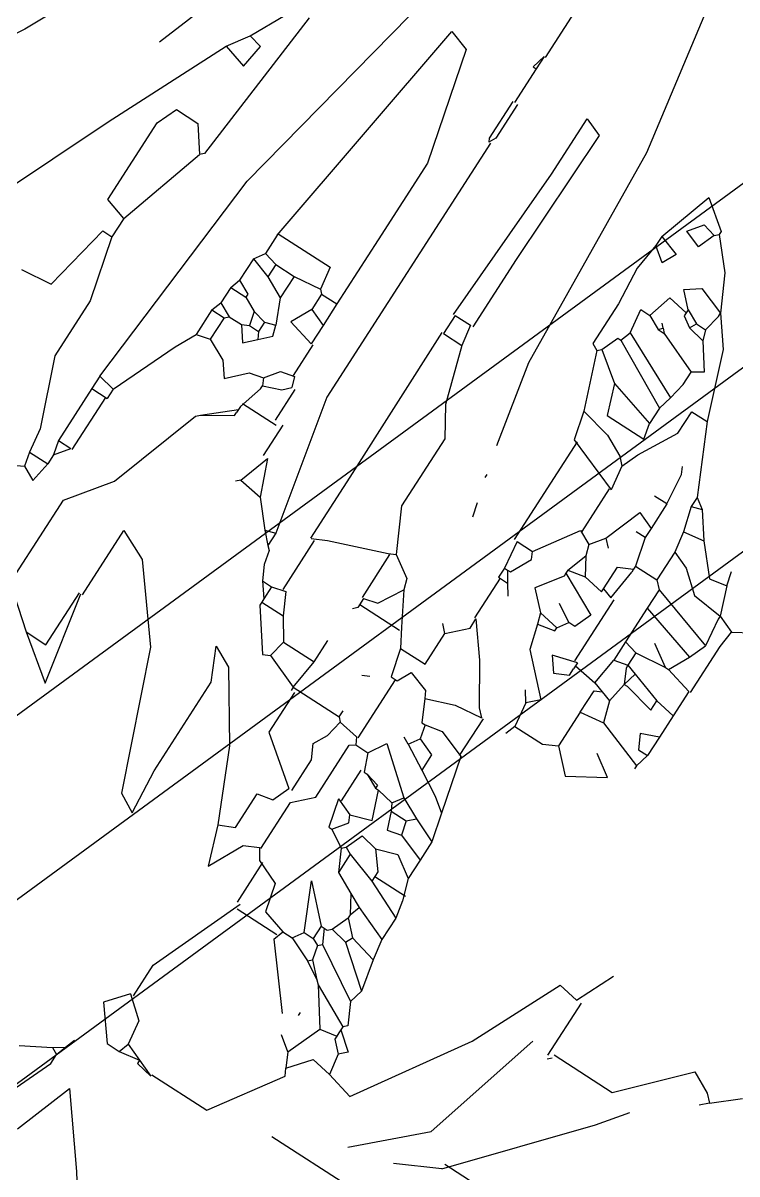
# Model space of a CAD drawing. Header units: metres. Extents: x 1769 to 3632, y 809 to 2652.
# Drawn here: x 2738.4332 to 2738.5535, y 1805.9616 to 1806.1554 of the extents above; entities that cross this region are included whole.
import ezdxf

# ---------------------------------------------------------------- set-up
doc = ezdxf.new("R2010")
doc.units = ezdxf.units.M
doc.header["$LTSCALE"] = 10
for name, color, linetype in [('A-ELEV0', 7, 'Continuous'), ('A-GLAZ', 150, 'Continuous'), ('A_CRISTAL', 150, 'Continuous'), ('L-PLNT', 66, 'Continuous')]:
    doc.layers.add(name, color=color, linetype=linetype)

# ---------------------------------------------------------------- blocks, each defined once
blk = doc.blocks.new('*U445')
at = {"layer": 'A-GLAZ', "ltscale": 0.01}
for p, q in [((0.01799574, 0.000025), (0.01874531, 0.000025)), ((0.01799574, 0), (0.01874531, 0)), ((0.01874531, -0.000025), (0.01799574, -0.000025))]:
    blk.add_line(p, q, dxfattribs=at)
blk = doc.blocks.new('GARRA DE LEON')
at = {"layer": 'L-PLNT', "color": 65, "linetype": 'Continuous'}
for p, q in [((1271.0781, 334.6905), (1271.1029, 334.7194)), ((1271.0781, 334.6905), (1271.0698, 334.6822)), ((1271.0864, 334.6822), (1271.0781, 334.6905)), ((1271.0988, 334.6573), (1271.0864, 334.6822)), ((1271.0284, 334.5911), (1271.0988, 334.6573)), ((1270.987, 334.5952), (1271.0201, 334.6201)), ((1270.8503, 334.4751), (1270.987, 334.5952)), ((1271.0284, 334.5124), (1271.0284, 334.5911)), ((1270.8565, 334.4751), (1270.8565, 334.5497)), ((1271.0946, 334.5), (1271.1402, 334.5207)), ((1271.0242, 334.5124), (1271.0201, 334.5082)), ((1271.0946, 334.5062), (1271.0242, 334.5062)), ((1271.0988, 334.4751), (1271.0946, 334.5)), ((1270.8793, 334.442), (1271.0284, 334.4834)), ((1270.8503, 334.4751), (1270.8255, 334.4254)), ((1270.9911, 334.4254), (1271.0988, 334.4751)), ((1270.813, 334.3716), (1270.8793, 334.442)), ((1271.5419, 334.4213), (1271.5543, 334.442)), ((1270.8627, 334.3426), (1270.9911, 334.4254)), ((1271.3555, 334.413), (1271.3514, 334.413)), ((1271.3555, 334.413), (1271.3721, 334.4171)), ((1271.3763, 334.355), (1271.3555, 334.413)), ((1271.397, 334.4171), (1271.3721, 334.4171)), ((1271.3721, 334.4047), (1271.3721, 334.4171)), ((1271.397, 334.4171), (1271.3887, 334.3964)), ((1271.4259, 334.4171), (1271.397, 334.4171)), ((1271.4301, 334.3923), (1271.4259, 334.4171)), ((1271.4591, 334.4171), (1271.4259, 334.4171)), ((1271.4591, 334.4192), (1271.5212, 334.4192)), ((1271.4674, 334.384), (1271.4591, 334.4171)), ((1271.5212, 334.4192), (1271.5419, 334.4213)), ((1271.5502, 334.4006), (1271.5419, 334.4213)), ((1270.7758, 334.4006), (1270.7758, 334.2929)), ((1271.3887, 334.3964), (1271.3721, 334.4047)), ((1271.4922, 334.3964), (1271.5129, 334.4047)), ((1271.5378, 334.326), (1271.5129, 334.4047)), ((1271.546, 334.4006), (1271.5129, 334.4047)), ((1271.5502, 334.4006), (1271.546, 334.4006)), ((1271.5543, 334.3633), (1271.5502, 334.4006)), ((1271.5833, 334.3882), (1271.5502, 334.4006)), ((1271.3017, 334.3509), (1271.3265, 334.3923)), ((1271.3265, 334.3923), (1271.3431, 334.3674)), ((1271.4259, 334.355), (1271.4177, 334.3923)), ((1271.4177, 334.3923), (1271.4301, 334.3923)), ((1271.4425, 334.355), (1271.4301, 334.3923)), ((1271.4674, 334.384), (1271.4922, 334.3964)), ((1271.5129, 334.326), (1271.4922, 334.3964)), ((1271.5792, 334.3674), (1271.5833, 334.3882)), ((1271.5833, 334.3882), (1271.5999, 334.384)), ((1271.4632, 334.3426), (1271.4674, 334.3799)), ((1271.4674, 334.3799), (1271.4674, 334.384)), ((1271.4674, 334.3799), (1271.4839, 334.355)), ((1271.575, 334.3385), (1271.5543, 334.3633)), ((1271.6123, 334.3385), (1271.5792, 334.3674)), ((1271.3265, 334.326), (1271.3017, 334.3509)), ((1271.3721, 334.326), (1271.3763, 334.355)), ((1271.4011, 334.3467), (1271.3763, 334.355)), ((1271.4011, 334.3467), (1271.4259, 334.3509)), ((1271.4052, 334.3343), (1271.4011, 334.3467)), ((1271.4259, 334.3509), (1271.4425, 334.355)), ((1271.4259, 334.3509), (1271.4259, 334.355)), ((1271.4425, 334.3426), (1271.4259, 334.3509)), ((1271.4466, 334.3426), (1271.4425, 334.355)), ((1270.871, 334.3095), (1270.8627, 334.3426)), ((1271.4011, 334.326), (1271.4052, 334.3343)), ((1271.4094, 334.3219), (1271.4052, 334.3343)), ((1271.4425, 334.326), (1271.4466, 334.3426)), ((1271.4466, 334.3426), (1271.4425, 334.3426)), ((1271.4632, 334.3426), (1271.4466, 334.3426)), ((1271.4674, 334.326), (1271.4632, 334.3426)), ((1271.5833, 334.3177), (1271.575, 334.3385)), ((1271.6082, 334.3136), (1271.6123, 334.3385)), ((1271.6413, 334.3177), (1271.6123, 334.3385)), ((1271.3183, 334.3095), (1271.3265, 334.326)), ((1271.3721, 334.326), (1271.3265, 334.326)), ((1271.3721, 334.326), (1271.4011, 334.326)), ((1271.4094, 334.3219), (1271.4425, 334.326)), ((1271.4135, 334.2929), (1271.4094, 334.3219)), ((1271.4674, 334.326), (1271.4425, 334.326)), ((1271.5129, 334.326), (1271.4674, 334.326)), ((1271.5378, 334.326), (1271.5129, 334.326)), ((1271.546, 334.3177), (1271.5378, 334.326)), ((1270.8752, 334.2846), (1270.871, 334.3095)), ((1270.8959, 334.3053), (1270.871, 334.3095)), ((1270.9041, 334.3136), (1270.8959, 334.3053)), ((1270.9207, 334.2929), (1270.9041, 334.3136)), ((1271.3183, 334.2722), (1271.3183, 334.3095)), ((1271.546, 334.2888), (1271.546, 334.3177)), ((1271.5833, 334.3177), (1271.546, 334.3177)), ((1271.6082, 334.3136), (1271.5833, 334.3177)), ((1271.6371, 334.3053), (1271.6082, 334.3136)), ((1271.6371, 334.3053), (1271.6413, 334.3177)), ((1271.6496, 334.3053), (1271.6413, 334.3177)), ((1270.9083, 334.2929), (1270.8959, 334.3053)), ((1270.929, 334.297), (1270.9249, 334.2929)), ((1270.9538, 334.2846), (1270.929, 334.297)), ((1271.6496, 334.3053), (1271.6371, 334.3053)), ((1271.7282, 334.2681), (1271.6496, 334.3053)), ((1270.8503, 334.2639), (1270.8752, 334.2846)), ((1270.9083, 334.2722), (1270.9124, 334.2929)), ((1270.9124, 334.2929), (1270.9083, 334.2929)), ((1270.9166, 334.2929), (1270.9124, 334.2929)), ((1270.9207, 334.2929), (1270.9166, 334.2929)), ((1270.9249, 334.2929), (1270.9207, 334.2929)), ((1270.9497, 334.2432), (1270.9249, 334.2929)), ((1270.9538, 334.2846), (1270.9704, 334.2888)), ((1270.9911, 334.2225), (1270.9538, 334.2846)), ((1271.0077, 334.2432), (1270.9704, 334.2888)), ((1271.0077, 334.2805), (1270.9704, 334.2888)), ((1271.3928, 334.2763), (1271.4011, 334.2929)), ((1271.4011, 334.2929), (1271.4094, 334.2929)), ((1271.4177, 334.2929), (1271.4094, 334.2639)), ((1271.4135, 334.2929), (1271.4094, 334.2929)), ((1271.4177, 334.2929), (1271.4135, 334.2929)), ((1271.5005, 334.2888), (1271.4177, 334.2888)), ((1271.5005, 334.2846), (1271.5378, 334.2888)), ((1271.5046, 334.2722), (1271.5005, 334.2846)), ((1271.5336, 334.2722), (1271.5419, 334.2888)), ((1271.5419, 334.2888), (1271.5378, 334.2888)), ((1271.546, 334.2888), (1271.5419, 334.2888)), ((1271.5792, 334.2805), (1271.546, 334.2888)), ((1270.7613, 334.2142), (1270.842, 334.2681)), ((1270.842, 334.2681), (1270.8503, 334.2639)), ((1270.8669, 334.2556), (1270.9083, 334.2722)), ((1270.9497, 334.2432), (1270.9083, 334.2722)), ((1271.0159, 334.2474), (1271.0077, 334.2805)), ((1271.0325, 334.2763), (1271.0077, 334.2805)), ((1271.0491, 334.2349), (1271.0325, 334.2763)), ((1271.0615, 334.2763), (1271.0325, 334.2763)), ((1271.0822, 334.2308), (1271.0615, 334.2763)), ((1271.0822, 334.2722), (1271.0615, 334.2763)), ((1271.1071, 334.2639), (1271.0822, 334.2722)), ((1271.0884, 334.2308), (1271.0884, 334.2722)), ((1271.3183, 334.2722), (1271.3059, 334.2681)), ((1271.3473, 334.2681), (1271.3183, 334.2722)), ((1271.3597, 334.2805), (1271.3473, 334.2681)), ((1271.3473, 334.2681), (1271.3597, 334.2598)), ((1271.4011, 334.2391), (1271.3597, 334.2805)), ((1271.4094, 334.2639), (1271.3928, 334.2763)), ((1271.4715, 334.2763), (1271.4508, 334.2681)), ((1271.4508, 334.2681), (1271.4508, 334.2598)), ((1271.4963, 334.2266), (1271.4715, 334.2763)), ((1271.5046, 334.2474), (1271.5005, 334.2722)), ((1271.5005, 334.2722), (1271.5046, 334.2722)), ((1271.5046, 334.2722), (1271.5336, 334.2722)), ((1271.5792, 334.2805), (1271.5792, 334.2681)), ((1271.5916, 334.2805), (1271.5792, 334.2805)), ((1271.5999, 334.2598), (1271.5916, 334.2805)), ((1271.6247, 334.2805), (1271.5916, 334.2805)), ((1271.6247, 334.2805), (1271.6247, 334.2639)), ((1271.6247, 334.2805), (1271.662, 334.2763)), ((1271.662, 334.2763), (1271.6703, 334.2722)), ((1271.8069, 334.2391), (1271.7282, 334.2681)), ((1271.7282, 334.2474), (1271.7282, 334.2681)), ((1270.8669, 334.2556), (1270.8503, 334.2639)), ((1270.8669, 334.2556), (1270.8793, 334.2391)), ((1271.1236, 334.2391), (1271.1071, 334.2639)), ((1271.1319, 334.2639), (1271.1071, 334.2639)), ((1271.1443, 334.2308), (1271.1319, 334.2639)), ((1271.1568, 334.2639), (1271.1319, 334.2639)), ((1271.1692, 334.2349), (1271.1568, 334.2639)), ((1271.1899, 334.2556), (1271.1568, 334.2639)), ((1271.2561, 334.2391), (1271.1899, 334.2556)), ((1271.2023, 334.2391), (1271.1899, 334.2556)), ((1271.4384, 334.2515), (1271.4508, 334.2598)), ((1271.4508, 334.2598), (1271.4632, 334.2391)), ((1271.5543, 334.2432), (1271.5999, 334.2598)), ((1270.9124, 334.2432), (1270.9083, 334.2432)), ((1270.9538, 334.2391), (1270.9497, 334.2432)), ((1271.0077, 334.2432), (1271.0159, 334.2474)), ((1271.0118, 334.2225), (1271.0077, 334.2432)), ((1271.0325, 334.2308), (1271.0159, 334.2474)), ((1271.4301, 334.2308), (1271.4342, 334.2515)), ((1271.4342, 334.2515), (1271.4384, 334.2515)), ((1271.4425, 334.2266), (1271.4384, 334.2515)), ((1271.5005, 334.2266), (1271.5046, 334.2474)), ((1271.5253, 334.2349), (1271.5046, 334.2474)), ((1271.5378, 334.2308), (1271.5543, 334.2432)), ((1271.5543, 334.2432), (1271.546, 334.2515)), ((1271.6537, 334.2225), (1271.6992, 334.2474)), ((1271.6992, 334.2474), (1271.7282, 334.2474)), ((1270.9663, 334.2184), (1270.9538, 334.2391)), ((1270.9704, 334.2225), (1270.9538, 334.2391)), ((1271.0118, 334.2225), (1271.0325, 334.2308)), ((1271.0367, 334.2308), (1271.0325, 334.2308)), ((1271.0367, 334.2308), (1271.0491, 334.2349)), ((1271.0574, 334.2184), (1271.0367, 334.2308)), ((1271.0574, 334.2184), (1271.0491, 334.2349)), ((1271.0946, 334.1935), (1271.0822, 334.2308)), ((1271.0946, 334.2308), (1271.0822, 334.2308)), ((1271.1153, 334.2142), (1271.0946, 334.2308)), ((1271.1153, 334.2142), (1271.1236, 334.2391)), ((1271.1402, 334.2142), (1271.1443, 334.2308)), ((1271.1609, 334.2266), (1271.1443, 334.2308)), ((1271.1609, 334.2266), (1271.1692, 334.2349)), ((1271.1816, 334.2101), (1271.1692, 334.2349)), ((1271.2189, 334.2101), (1271.2023, 334.2391)), ((1271.2686, 334.2059), (1271.2561, 334.2391)), ((1271.3059, 334.237), (1271.2561, 334.237)), ((1271.3017, 334.2018), (1271.3059, 334.2349)), ((1271.3141, 334.2266), (1271.3059, 334.2349)), ((1271.4301, 334.2308), (1271.4011, 334.2391)), ((1271.4425, 334.2266), (1271.4301, 334.2308)), ((1271.5005, 334.2266), (1271.5253, 334.2349)), ((1271.5378, 334.2308), (1271.5253, 334.2349)), ((1271.546, 334.2142), (1271.5378, 334.2308)), ((1271.7738, 334.2349), (1271.7655, 334.2225)), ((1271.8028, 334.2142), (1271.7738, 334.2349)), ((1271.8401, 334.2142), (1271.8069, 334.2391)), ((1270.9663, 334.1728), (1270.9, 334.2266)), ((1270.9663, 334.2184), (1270.9704, 334.2225)), ((1270.9787, 334.1894), (1270.9663, 334.2184)), ((1270.987, 334.2184), (1270.9704, 334.2225)), ((1270.987, 334.2184), (1270.9911, 334.2225)), ((1270.9911, 334.2101), (1270.987, 334.2184)), ((1271.0077, 334.2142), (1270.9911, 334.2225)), ((1271.0077, 334.2184), (1271.0118, 334.2225)), ((1271.0077, 334.2142), (1271.0077, 334.2184)), ((1271.0698, 334.1935), (1271.0574, 334.2184)), ((1271.1609, 334.2059), (1271.1609, 334.2266)), ((1271.3597, 334.1977), (1271.3141, 334.2266)), ((1271.4632, 334.2059), (1271.4425, 334.2266)), ((1271.4922, 334.2266), (1271.4632, 334.2059)), ((1271.4963, 334.2266), (1271.4922, 334.2266)), ((1271.5005, 334.2266), (1271.4963, 334.2266)), ((1271.546, 334.2163), (1271.604, 334.2163)), ((1271.6288, 334.1521), (1271.604, 334.2184)), ((1271.633, 334.2142), (1271.604, 334.2184)), ((1271.633, 334.2142), (1271.6537, 334.2225)), ((1271.6723, 334.1687), (1271.6723, 334.2184)), ((1271.6723, 334.2184), (1271.691, 334.2142)), ((1271.7117, 334.2142), (1271.7282, 334.2184)), ((1271.7282, 334.2184), (1271.749, 334.2225)), ((1271.7655, 334.1397), (1271.7282, 334.2184)), ((1271.749, 334.2225), (1271.7655, 334.2225)), ((1271.7862, 334.1728), (1271.7655, 334.2225)), ((1270.7613, 334.1397), (1270.7613, 334.2142)), ((1270.9911, 334.1977), (1270.9911, 334.2101)), ((1271.0077, 334.2101), (1270.9911, 334.2101)), ((1271.0077, 334.2101), (1271.0077, 334.2142)), ((1271.0449, 334.1728), (1271.0077, 334.2101)), ((1271.1195, 334.1935), (1271.1153, 334.2142)), ((1271.1609, 334.2059), (1271.1402, 334.2142)), ((1271.1692, 334.2018), (1271.1609, 334.2059)), ((1271.1692, 334.2018), (1271.1816, 334.2101)), ((1271.223, 334.1604), (1271.1816, 334.2101)), ((1271.2354, 334.1811), (1271.2189, 334.2101)), ((1271.2396, 334.2101), (1271.2189, 334.2101)), ((1271.2479, 334.1894), (1271.2396, 334.2101)), ((1271.2644, 334.1852), (1271.2686, 334.2059)), ((1271.4963, 334.1811), (1271.546, 334.2142)), ((1271.6413, 334.2059), (1271.633, 334.2142)), ((1271.6537, 334.1811), (1271.6413, 334.2059)), ((1271.7076, 334.1562), (1271.691, 334.2142)), ((1271.7117, 334.2142), (1271.691, 334.2142)), ((1271.7531, 334.1355), (1271.7117, 334.2142)), ((1271.8069, 334.1935), (1271.8028, 334.2142)), ((1271.8152, 334.2101), (1271.8028, 334.2142)), ((1271.8152, 334.2101), (1271.8359, 334.2142)), ((1271.8152, 334.1977), (1271.8152, 334.2101)), ((1271.8359, 334.2142), (1271.8401, 334.2142)), ((1271.8815, 334.1935), (1271.8401, 334.2142)), ((1271.8525, 334.1811), (1271.8401, 334.2142)), ((1270.9787, 334.1894), (1270.9911, 334.1977)), ((1270.9787, 334.1769), (1270.9787, 334.1894)), ((1270.9911, 334.1977), (1271.0449, 334.1728)), ((1271.0946, 334.1811), (1271.0698, 334.1935)), ((1271.0946, 334.1935), (1271.0698, 334.1935)), ((1271.0988, 334.1852), (1271.0946, 334.1935)), ((1271.0988, 334.1852), (1271.1195, 334.1935)), ((1271.1319, 334.1687), (1271.1402, 334.1935)), ((1271.1402, 334.1935), (1271.1733, 334.1811)), ((1271.1733, 334.1811), (1271.1692, 334.2018)), ((1271.2354, 334.1811), (1271.2479, 334.1894)), ((1271.2644, 334.1852), (1271.2479, 334.1894)), ((1271.2893, 334.1687), (1271.3017, 334.2018)), ((1271.397, 334.1687), (1271.3597, 334.1977)), ((1271.8069, 334.1935), (1271.8152, 334.1977)), ((1271.8152, 334.1811), (1271.8069, 334.1935)), ((1271.8235, 334.1811), (1271.8152, 334.1977)), ((1271.9146, 334.1645), (1271.8815, 334.1935)), ((1270.9663, 334.1728), (1270.9787, 334.1769)), ((1270.987, 334.148), (1270.9787, 334.1769)), ((1271.0946, 334.1811), (1271.0988, 334.1852)), ((1271.1071, 334.1604), (1271.0946, 334.1811)), ((1271.1733, 334.1769), (1271.1733, 334.1811)), ((1271.1774, 334.1769), (1271.1733, 334.1769)), ((1271.1816, 334.1604), (1271.1733, 334.1769)), ((1271.1816, 334.1604), (1271.1774, 334.1769)), ((1271.2354, 334.1811), (1271.2396, 334.1728)), ((1271.2644, 334.1811), (1271.2644, 334.1852)), ((1271.2893, 334.1687), (1271.2644, 334.1811)), ((1271.4508, 334.1769), (1271.4384, 334.1852)), ((1271.4508, 334.1645), (1271.4508, 334.1769)), ((1271.4632, 334.1687), (1271.4508, 334.1769)), ((1271.4632, 334.1728), (1271.488, 334.1852)), ((1271.488, 334.1852), (1271.4963, 334.1811)), ((1271.4963, 334.1604), (1271.4963, 334.1811)), ((1271.662, 334.1438), (1271.6537, 334.1811)), ((1271.8194, 334.1811), (1271.8152, 334.1811)), ((1271.8235, 334.1562), (1271.8194, 334.1811)), ((1271.8235, 334.1811), (1271.8194, 334.1811)), ((1271.8235, 334.1811), (1271.8401, 334.1645)), ((1271.8401, 334.1645), (1271.8525, 334.1811)), ((1270.6225, 334.1273), (1270.5563, 334.1728)), ((1270.9725, 334.119), (1270.9725, 334.1728)), ((1271.1071, 334.1604), (1271.1236, 334.1728)), ((1271.1236, 334.1728), (1271.1319, 334.1687)), ((1271.1402, 334.148), (1271.1319, 334.1687)), ((1271.2976, 334.1645), (1271.2893, 334.1687)), ((1271.3059, 334.1397), (1271.2976, 334.1645)), ((1271.3638, 334.148), (1271.3845, 334.1687)), ((1271.3845, 334.1687), (1271.397, 334.1687)), ((1271.4508, 334.1666), (1271.397, 334.1666)), ((1271.4632, 334.1645), (1271.4508, 334.1645)), ((1271.4632, 334.1687), (1271.4632, 334.1728)), ((1271.4632, 334.1645), (1271.4632, 334.1687)), ((1271.4963, 334.1604), (1271.4632, 334.1645)), ((1271.7076, 334.1562), (1271.6723, 334.1687)), ((1271.7862, 334.1645), (1271.7862, 334.1728)), ((1271.7904, 334.1687), (1271.7862, 334.1728)), ((1271.7862, 334.1645), (1271.7904, 334.1687)), ((1271.7945, 334.148), (1271.7862, 334.1645)), ((1271.7904, 334.1687), (1271.7945, 334.1645)), ((1271.9105, 334.1604), (1271.9146, 334.1645)), ((1271.9187, 334.1645), (1271.9146, 334.1645)), ((1271.9436, 334.1314), (1271.9187, 334.1645)), ((1271.1071, 334.1562), (1271.1071, 334.1604)), ((1271.1402, 334.148), (1271.1071, 334.1562)), ((1271.1402, 334.1521), (1271.1816, 334.1521)), ((1271.1816, 334.1562), (1271.1816, 334.1604)), ((1271.2023, 334.148), (1271.1816, 334.1562)), ((1271.2023, 334.148), (1271.223, 334.1604)), ((1271.6288, 334.1562), (1271.4963, 334.1562)), ((1271.662, 334.1438), (1271.6288, 334.1521)), ((1271.7324, 334.1231), (1271.7076, 334.1562)), ((1271.7945, 334.148), (1271.8235, 334.1562)), ((1271.9105, 334.1604), (1271.8898, 334.1521)), ((1271.8898, 334.1521), (1271.898, 334.1314)), ((1271.9146, 334.1438), (1271.9105, 334.1604)), ((1270.7675, 334.119), (1270.7592, 334.1397)), ((1270.7633, 334.119), (1270.7592, 334.1397)), ((1271.0201, 334.1397), (1270.987, 334.148)), ((1271.0325, 334.1107), (1271.0201, 334.1397)), ((1271.2023, 334.1314), (1271.2023, 334.148)), ((1271.2893, 334.1314), (1271.3059, 334.1397)), ((1271.3224, 334.1148), (1271.3224, 334.148)), ((1271.3224, 334.148), (1271.3638, 334.148)), ((1271.3638, 334.148), (1271.3721, 334.1397)), ((1271.7282, 334.119), (1271.662, 334.1438)), ((1271.7531, 334.1355), (1271.7655, 334.1397)), ((1271.7655, 334.1397), (1271.7945, 334.1355)), ((1271.7945, 334.1355), (1271.7945, 334.148)), ((1271.898, 334.1314), (1271.9146, 334.1438)), ((1270.6971, 334.0693), (1270.6225, 334.1273)), ((1271.1071, 334.1045), (1271.1278, 334.1252)), ((1271.1278, 334.1252), (1271.1982, 334.1252)), ((1271.1982, 334.1252), (1271.2023, 334.1314)), ((1271.2106, 334.1273), (1271.2023, 334.1314)), ((1271.2106, 334.1293), (1271.2893, 334.1293)), ((1271.2147, 334.1024), (1271.2106, 334.1273)), ((1271.2893, 334.1231), (1271.2893, 334.1314)), ((1271.7324, 334.1231), (1271.7531, 334.1314)), ((1271.7531, 334.1314), (1271.7531, 334.1355)), ((1271.869, 334.1355), (1271.8525, 334.1273)), ((1271.8525, 334.1273), (1271.8649, 334.1107)), ((1271.8773, 334.1107), (1271.869, 334.1355)), ((1271.8773, 334.1107), (1271.9436, 334.1314)), ((1270.7633, 334.0941), (1270.7675, 334.119)), ((1270.7675, 334.119), (1270.7633, 334.119)), ((1270.7758, 334.0983), (1270.7675, 334.119)), ((1270.8669, 334.0734), (1270.9787, 334.119)), ((1271.0325, 334.1148), (1270.9787, 334.1148)), ((1271.0449, 334.1024), (1271.0325, 334.1107)), ((1271.3224, 334.1148), (1271.2893, 334.1231)), ((1271.3431, 334.1024), (1271.3224, 334.1148)), ((1271.7282, 334.119), (1271.7324, 334.1231)), ((1271.7324, 334.1107), (1271.7282, 334.119)), ((1271.7862, 334.1107), (1271.7324, 334.1107)), ((1271.8318, 334.1066), (1271.7862, 334.1107)), ((1271.8649, 334.1107), (1271.8318, 334.1066)), ((1271.8773, 334.1107), (1271.8649, 334.1107)), ((1270.7633, 334.0941), (1270.7758, 334.0983)), ((1270.8047, 334.0941), (1270.7758, 334.0983)), ((1271.0367, 334.0858), (1271.0449, 334.1024)), ((1271.0449, 334.1045), (1271.1071, 334.1045)), ((1271.1195, 334.0983), (1271.1609, 334.0983)), ((1271.1609, 334.0983), (1271.1774, 334.09)), ((1271.1774, 334.09), (1271.194, 334.0983)), ((1271.194, 334.0983), (1271.2147, 334.1024)), ((1271.2189, 334.0983), (1271.2147, 334.1024)), ((1271.2189, 334.0361), (1271.2189, 334.0983)), ((1271.2189, 334.0983), (1271.2272, 334.0983)), ((1271.2727, 334.0941), (1271.2769, 334.1024)), ((1271.339, 334.0486), (1271.339, 334.1024)), ((1271.3804, 334.0817), (1271.3431, 334.1024)), ((1271.5088, 334.0983), (1271.4922, 334.1024)), ((1270.7633, 334.0776), (1270.7633, 334.0941)), ((1270.8255, 334.0693), (1270.8047, 334.0941)), ((1270.9953, 334.0651), (1271.0367, 334.0858)), ((1271.0946, 334.0672), (1271.0988, 334.0858)), ((1271.0988, 334.0858), (1271.1195, 334.0941)), ((1271.1609, 334.0403), (1271.1195, 334.0941)), ((1271.5419, 334.09), (1271.5378, 334.09)), ((1270.8006, 334.0486), (1270.7633, 334.0776)), ((1270.8255, 334.0734), (1270.8669, 334.0734)), ((1271.3514, 334.0651), (1271.3804, 334.0817)), ((1271.3928, 334.0776), (1271.3804, 334.0817)), ((1271.4094, 334.0527), (1271.3928, 334.0776)), ((1271.6744, 334.061), (1271.575, 334.0817)), ((1270.6267, 334.0444), (1270.6971, 334.0693)), ((1270.8255, 334.0693), (1270.8006, 334.0486)), ((1271.0408, 334.0486), (1270.9953, 334.0651)), ((1271.0408, 334.0486), (1271.0491, 334.0672)), ((1271.0491, 334.0672), (1271.0946, 334.0672)), ((1271.3473, 334.0486), (1271.3514, 334.0651)), ((1271.9477, 334.0444), (1271.6744, 334.061)), ((1271.1236, 334.0113), (1271.0408, 334.0486)), ((1271.3348, 334.0486), (1271.3307, 334.0444)), ((1271.3473, 334.0486), (1271.3348, 334.0486)), ((1271.4052, 334.0465), (1271.3473, 334.0465)), ((1271.4052, 334.0444), (1271.4094, 334.0527)), ((1271.4591, 334.0279), (1271.4094, 334.0527)), ((1270.6598, 334.0154), (1270.7095, 334.0361)), ((1270.7095, 334.0361), (1270.7219, 334.0361)), ((1270.7219, 334.0361), (1270.7343, 334.0403)), ((1270.7261, 334.0279), (1270.7219, 334.0361)), ((1270.7261, 334.0279), (1270.7343, 334.0403)), ((1270.7343, 334.0403), (1270.7468, 334.0444)), ((1271.2147, 334.0403), (1271.1609, 334.0403)), ((1271.2189, 334.0361), (1271.2147, 334.0361)), ((1271.2189, 334.0361), (1271.2561, 334.0403)), ((1271.2354, 333.9947), (1271.2189, 334.0361)), ((1271.2561, 333.9989), (1271.2561, 334.0403)), ((1271.2561, 334.0403), (1271.2851, 334.0403)), ((1271.3804, 333.9782), (1271.4052, 334.0444)), ((1272.1134, 334.0154), (1271.9477, 334.0444)), ((1270.7075, 333.9947), (1270.7261, 334.0279)), ((1271.5502, 334.0279), (1271.4591, 334.0279)), ((1271.5833, 334.0072), (1271.5502, 334.0279)), ((1271.1982, 333.9616), (1271.1236, 334.0113)), ((1271.6496, 333.9865), (1271.5833, 334.0072)), ((1271.2313, 333.9865), (1271.2354, 333.9947)), ((1271.2354, 333.9947), (1271.2561, 333.9989)), ((1271.281, 333.9823), (1271.2561, 333.9989)), ((1271.2769, 333.9533), (1271.2313, 333.9865)), ((1271.281, 333.9533), (1271.281, 333.9823)), ((1271.3059, 333.9699), (1271.281, 333.9823)), ((1271.6744, 333.9823), (1271.6496, 333.9865)), ((1271.6496, 333.9616), (1271.6496, 333.9865)), ((1271.7655, 333.9854), (1271.6744, 333.9854)), ((1271.6744, 333.9616), (1271.6744, 333.9823)), ((1271.9353, 333.9885), (1271.7655, 333.9854)), ((1271.9436, 333.9668), (1271.9353, 333.9885)), ((1271.3017, 333.9533), (1271.3059, 333.9699)), ((1271.3721, 333.9616), (1271.3804, 333.9782)), ((1271.6744, 333.9595), (1271.869, 333.9668)), ((1271.869, 333.9668), (1271.9436, 333.9668)), ((1271.0118, 333.9368), (1270.9994, 333.9595)), ((1270.9994, 333.9595), (1271.0532, 333.9544)), ((1271.0532, 333.9544), (1271.1733, 333.9544)), ((1271.1733, 333.9544), (1271.2106, 333.9368)), ((1271.2106, 333.9368), (1271.1982, 333.9616)), ((1271.281, 333.9533), (1271.2769, 333.9533)), ((1271.2851, 333.9533), (1271.281, 333.9533)), ((1271.3017, 333.9409), (1271.2851, 333.9533)), ((1271.3017, 333.9533), (1271.2851, 333.9533)), ((1271.3017, 333.9409), (1271.3017, 333.9533)), ((1271.3721, 333.9657), (1271.3059, 333.9657)), ((1271.4549, 333.9606), (1271.3721, 333.9606)), ((1271.6496, 333.9595), (1271.4549, 333.9606)), ((1271.6744, 333.9616), (1271.6496, 333.9616)), ((1271.3183, 333.9326), (1271.3017, 333.9409)), ((1271.1692, 333.8746), (1271.0118, 333.9368)), ((1271.3348, 333.9285), (1271.3183, 333.9326)), ((1271.3348, 333.9285), (1271.3183, 333.9326)), ((1271.339, 333.9243), (1271.3348, 333.9285)), ((1271.3514, 333.9119), (1271.339, 333.9243)), ((1271.3555, 333.9243), (1271.339, 333.9243)), ((1271.3514, 333.9119), (1271.3555, 333.9243)), ((1271.517, 333.8891), (1271.3555, 333.9243)), ((1271.3804, 333.8871), (1271.3514, 333.9119)), ((1271.8608, 333.8891), (1271.517, 333.8891)), ((1271.869, 333.8912), (1271.8608, 333.8871)), ((1271.9146, 333.8912), (1271.869, 333.8912)), ((1271.9767, 333.8891), (1272.1423, 333.8891)), ((1271.2479, 333.8125), (1271.1692, 333.8746)), ((1271.4218, 333.8705), (1271.3804, 333.8871)), ((1271.3845, 333.8581), (1271.3804, 333.8871)), ((1271.8649, 333.885), (1271.8608, 333.8871)), ((1271.9146, 333.885), (1271.8649, 333.885)), ((1271.9601, 333.8871), (1271.9146, 333.8871)), ((1271.9767, 333.8871), (1271.9601, 333.8871)), ((1271.9767, 333.8871), (1271.9601, 333.8829)), ((1271.9601, 333.8829), (1271.9601, 333.8871)), ((1271.3845, 333.8581), (1271.4218, 333.8705)), ((1271.4632, 333.8643), (1271.4218, 333.8643)), ((1271.3845, 333.8581), (1271.3804, 333.8539)), ((1271.4591, 333.8125), (1271.4591, 333.8581)), ((1271.5046, 333.8539), (1271.4632, 333.8539)), ((1271.4963, 333.8415), (1271.5046, 333.8498)), ((1271.517, 333.8457), (1271.5046, 333.8498)), ((1271.488, 333.8208), (1271.4963, 333.8415)), ((1271.5129, 333.8291), (1271.517, 333.8457)), ((1271.5584, 333.8436), (1271.517, 333.8436)), ((1271.5667, 333.8084), (1271.5584, 333.8415)), ((1271.5833, 333.8415), (1271.5584, 333.8415)), ((1271.5916, 333.8208), (1271.5833, 333.8415)), ((1271.6123, 333.8415), (1271.5833, 333.8415)), ((1271.6992, 333.8415), (1271.6123, 333.8415)), ((1271.6123, 333.8208), (1271.6123, 333.8415)), ((1271.8028, 333.8415), (1271.6992, 333.8415)), ((1271.9353, 333.8084), (1271.8028, 333.8415)), ((1271.4963, 333.8167), (1271.5129, 333.8291)), ((1271.2644, 333.7773), (1271.2479, 333.8125)), ((1271.4218, 333.7794), (1271.4508, 333.8125)), ((1271.4218, 333.7794), (1271.4425, 333.8125)), ((1271.4425, 333.8125), (1271.4466, 333.8125)), ((1271.4508, 333.8125), (1271.4466, 333.8125)), ((1271.4549, 333.8125), (1271.4508, 333.8125)), ((1271.4549, 333.8125), (1271.4839, 333.8208)), ((1271.4839, 333.8208), (1271.488, 333.8208)), ((1271.4963, 333.8167), (1271.488, 333.8208)), ((1271.4922, 333.8001), (1271.4963, 333.8167)), ((1271.5916, 333.8208), (1271.5667, 333.8084)), ((1271.6123, 333.8208), (1271.5916, 333.8208)), ((1271.6164, 333.8167), (1271.6123, 333.8208)), ((1271.6123, 333.7835), (1271.6164, 333.8167)), ((1271.6433, 333.8125), (1271.6164, 333.8167)), ((1271.6433, 333.7421), (1271.6433, 333.8125)), ((1271.4715, 333.7794), (1271.4922, 333.8001)), ((1271.5295, 333.7877), (1271.5419, 333.8001)), ((1271.5419, 333.8001), (1271.5543, 333.796)), ((1271.9436, 333.7835), (1271.9353, 333.8084)), ((1271.0698, 333.796), (1271.1774, 333.7753)), ((1271.1071, 333.7463), (1271.0698, 333.796)), ((1271.517, 333.7753), (1271.5295, 333.7877)), ((1271.5378, 333.7835), (1271.5295, 333.7877)), ((1271.5378, 333.7711), (1271.5378, 333.7835)), ((1271.5502, 333.7835), (1271.5378, 333.7835)), ((1271.5502, 333.7835), (1271.5543, 333.796)), ((1271.5543, 333.767), (1271.5502, 333.7835)), ((1271.5833, 333.7835), (1271.5543, 333.796)), ((1271.5957, 333.7587), (1271.5833, 333.7835)), ((1271.6123, 333.7835), (1271.5833, 333.7835)), ((1271.6123, 333.7587), (1271.6123, 333.7835)), ((1271.6413, 333.7421), (1271.9436, 333.7835)), ((1271.1071, 333.7732), (1271.1774, 333.7732)), ((1271.1071, 333.7463), (1271.1071, 333.7732)), ((1271.1774, 333.7773), (1271.2644, 333.7773)), ((1271.3059, 333.738), (1271.4177, 333.7753)), ((1271.4177, 333.7753), (1271.4218, 333.7794)), ((1271.488, 333.767), (1271.4715, 333.7794)), ((1271.5336, 333.7628), (1271.517, 333.7753)), ((1271.5336, 333.7628), (1271.5378, 333.7711)), ((1271.5543, 333.767), (1271.5378, 333.7711)), ((1271.5005, 333.7421), (1271.488, 333.767)), ((1271.5336, 333.7463), (1271.5336, 333.7628)), ((1271.5626, 333.7504), (1271.5543, 333.767)), ((1271.604, 333.7338), (1271.5957, 333.7587)), ((1271.6123, 333.7587), (1271.5957, 333.7587)), ((1271.6164, 333.7421), (1271.6123, 333.7587)), ((1271.1443, 333.7007), (1271.1071, 333.7463)), ((1271.5295, 333.7421), (1271.5336, 333.7463)), ((1271.5419, 333.7297), (1271.5336, 333.7463)), ((1271.5626, 333.7297), (1271.5626, 333.7504)), ((1271.5667, 333.7504), (1271.5626, 333.7504)), ((1271.575, 333.7338), (1271.5667, 333.7504)), ((1271.2561, 333.7007), (1271.3059, 333.738)), ((1271.4963, 333.7256), (1271.5005, 333.7421)), ((1271.5295, 333.7421), (1271.5005, 333.7421)), ((1271.5295, 333.7256), (1271.5295, 333.7421)), ((1271.5626, 333.7297), (1271.575, 333.7338)), ((1271.604, 333.7338), (1271.575, 333.7338)), ((1271.604, 333.7338), (1271.6164, 333.7421)), ((1271.6413, 333.7421), (1271.6164, 333.7421)), ((1271.6744, 333.68), (1271.9767, 333.7421)), ((1271.4715, 333.7131), (1271.4963, 333.7256)), ((1271.5295, 333.7256), (1271.4963, 333.7256)), ((1271.5295, 333.7256), (1271.5419, 333.7297)), ((1271.5626, 333.7297), (1271.5419, 333.7297)), ((1271.3928, 333.68), (1271.4715, 333.7131)), ((1271.1568, 333.7007), (1271.2561, 333.7007)), ((1271.3928, 333.68), (1271.3804, 333.68)), ((1271.3804, 333.6593), (1271.3804, 333.68)), ((1271.397, 333.6593), (1271.3928, 333.68)), ((1271.397, 333.6593), (1271.6744, 333.68)), ((1271.2934, 333.6634), (1271.31, 333.6759)), ((1271.31, 333.6779), (1271.3804, 333.6779)), ((1271.31, 333.6593), (1271.31, 333.6759)), ((1271.2561, 333.6593), (1271.281, 333.6634)), ((1271.2644, 333.6427), (1271.2561, 333.6593)), ((1271.281, 333.6386), (1271.281, 333.6634)), ((1271.2934, 333.6634), (1271.281, 333.6634)), ((1271.31, 333.6593), (1271.2934, 333.6634)), ((1271.3804, 333.6593), (1271.31, 333.6593)), ((1271.397, 333.6593), (1271.3804, 333.6593)), ((1271.2603, 333.6345), (1271.2644, 333.6427)), ((1271.281, 333.6386), (1271.2644, 333.6427)), ((1271.31, 333.6345), (1271.281, 333.6386)), ((1271.3887, 333.6034), (1271.31, 333.6345)), ((1271.869, 333.6386), (1271.6744, 333.622)), ((1271.5626, 333.5848), (1271.6703, 333.6179)), ((1271.6744, 333.622), (1271.6703, 333.6179)), ((1271.6992, 333.5972), (1271.6703, 333.6179)), ((1272.043, 333.6137), (1271.7531, 333.5102)), ((1271.8152, 333.593), (1271.8566, 333.6137)), ((1271.4632, 333.6034), (1271.3887, 333.6034)), ((1271.5378, 333.5848), (1271.4632, 333.6034)), ((1271.7821, 333.6055), (1271.8111, 333.6096)), ((1271.7904, 333.5765), (1271.7821, 333.6055)), ((1271.8111, 333.6096), (1271.8152, 333.593)), ((1271.6992, 333.5682), (1271.6992, 333.5972)), ((1271.7904, 333.5765), (1271.8152, 333.593)), ((1271.5378, 333.5723), (1271.5378, 333.5848)), ((1271.5626, 333.5848), (1271.5378, 333.5848)), ((1271.5626, 333.5848), (1271.5709, 333.5578)), ((1271.6454, 333.5102), (1271.7904, 333.5765)), ((1271.4549, 333.5558), (1271.5378, 333.5723)), ((1271.6744, 333.5578), (1271.6992, 333.5682)), ((1271.4508, 333.5185), (1271.4549, 333.5558)), ((1271.5709, 333.5578), (1271.6744, 333.5578)), ((1271.4922, 333.444), (1271.6454, 333.5102)), ((1271.8525, 333.4564), (1271.6827, 333.3736)), ((1271.6827, 333.3736), (1271.6413, 333.3487))]:
    blk.add_line(p, q, dxfattribs=at)
blk = doc.blocks.new('RPA')
at = {"layer": 'A_CRISTAL', "lineweight": 5, "xscale": -1000.000000000006, "yscale": 1000.000000000007, "zscale": 1000.000000000006, "rotation": 186.2159130037691}
blk.add_blockref('*U445', (2735.95966, 1810.41349), dxfattribs=at)
at = {"layer": 'L-PLNT', "xscale": -0.1480433124992555, "yscale": 0.1480433124992555, "zscale": 0.1480433124992558, "rotation": 207.1846337181579}
blk.add_blockref('GARRA DE LEON', (2564.42923, 1770.43687), dxfattribs=at)

msp = doc.modelspace()

# ---------------------------------------------------------------- block references
at = {"layer": 'A-ELEV0', "ltscale": 0.01, "rotation": 29.99800635700696}
msp.add_blockref('RPA', (1259.184, -1140.7268), dxfattribs=at)

doc.saveas('drawing.dxf')
